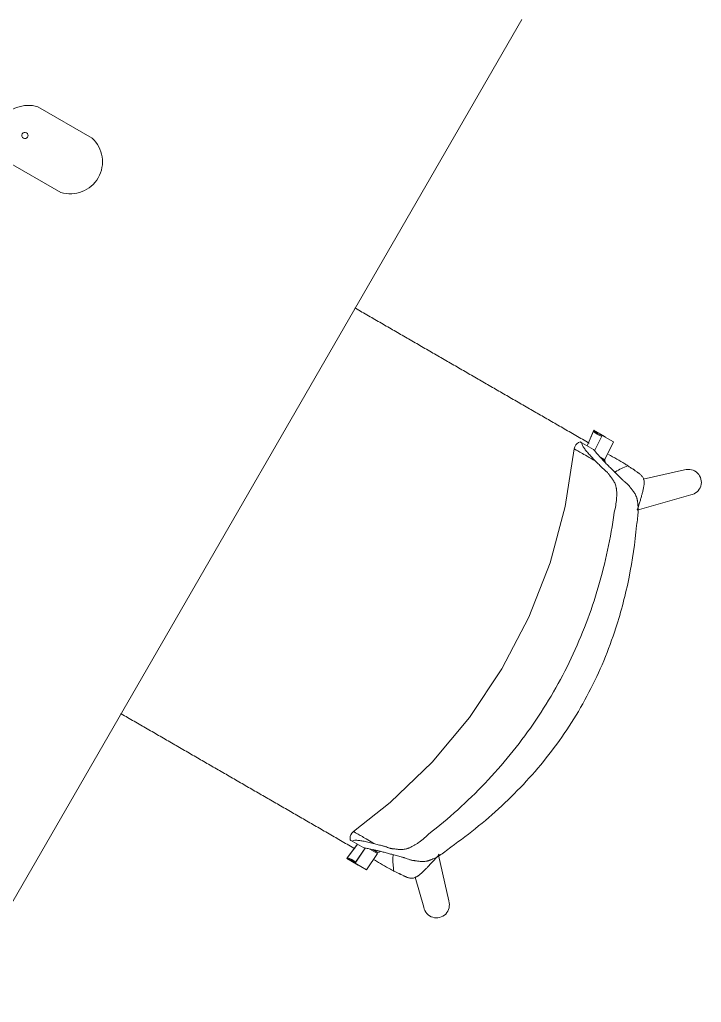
# Model space of a CAD drawing. Header units: millimetres. Extents: x 155927 to 326028, y -36033 to 97293.
# Drawn here: x 177571 to 178262, y 19886 to 20882 of the extents above; entities that cross this region are included whole.
import ezdxf

# ---------------------------------------------------------------- set-up
doc = ezdxf.new("R2010")
doc.units = ezdxf.units.MM
doc.header["$MEASUREMENT"] = 0
doc.layers.add('A-GENM', color=8, linetype='CONTINUOUS', lineweight=9)
doc.layers.add('I-FURN', color=8, linetype='CONTINUOUS', lineweight=9)

msp = doc.modelspace()

# ---------------------------------------------------------------- linework, layer by layer
at = {"layer": 'A-GENM'}
for p, q in [((177644.9, 20761.95), (177589.91, 20793.7)), ((177558.16, 20738.71), (177613.15, 20706.96))]:
    msp.add_line(p, q, dxfattribs=at)
for centre, radius, start, end in [((177580.22, 20762.63), 32.54, 72.68038, 227.31962), ((177576.76, 20764.63), 3.16, 60, 240), ((177576.76, 20764.63), 3.16, 240, 60), ((177622.84, 20738.02), 32.54, 252.68038, 47.31962)]:
    msp.add_arc(centre, radius, start, end, dxfattribs=at)
at = {"layer": 'I-FURN'}
for p, q in [((177505.36, 19886.09), (178080.34, 20882.03)), ((178153.04, 20465.04), (178146.61, 20450.01)), ((178153.49, 20465.88), (178146.69, 20449.97)), ((178165.03, 20459.21), (178153.49, 20465.88)), ((178154.09, 20445.11), (178161.74, 20460.73)), ((178161.74, 20460.73), (178173.29, 20454.07)), ((178133.58, 20447.01), (178124.43, 20388.63)), ((178134.14, 20449.09), (178133.58, 20447.01)), ((178135.27, 20451.07), (178134.14, 20449.09)), ((178136.28, 20452.19), (178135.27, 20451.07)), ((178137.78, 20453.33), (178136.28, 20452.19)), ((178139.5, 20454.12), (178137.78, 20453.33)), ((178141.29, 20453.09), (178153.09, 20446.27)), ((178173.29, 20454.07), (178164.52, 20436.15)), ((178164.52, 20436.15), (178159.4, 20439.1)), ((178164.06, 20435.31), (178161.45, 20436.82)), ((178245.18, 20425.61), (178203.37, 20416.28)), ((178197.11, 20384.8), (178251.6, 20400.29)), ((178124.43, 20388.63), (178109.02, 20331.56)), ((178109.02, 20331.56), (178087.53, 20276.48)), ((178087.53, 20276.48), (178060.21, 20224.04)), ((178060.21, 20224.04), (178027.39, 20174.86)), ((178027.39, 20174.86), (177989.44, 20129.51)), ((177989.44, 20129.51), (177946.81, 20088.53)), ((177946.81, 20088.53), (177909.69, 20059.24)), ((177908.18, 20057.71), (177909.69, 20059.24)), ((177906.33, 20052.44), (177906.56, 20054.31)), ((177906.5, 20050.56), (177906.33, 20052.44)), ((177906.56, 20054.31), (177907.03, 20055.75)), ((177907.03, 20055.75), (177908.18, 20057.71)), ((177908.29, 20049.52), (177920.1, 20042.71)), ((177913.81, 20046.34), (177902.86, 20031.73)), ((177913.69, 20046.41), (177903.31, 20032.56)), ((177911.44, 20027.15), (177921.7, 20042.41)), ((177911.89, 20027.99), (177921.6, 20042.43)), ((177926.47, 20041.46), (177934.12, 20037.04)), ((177929.46, 20040.83), (177934.57, 20037.88)), ((177902.86, 20031.73), (177914.41, 20025.06)), ((177934.12, 20037.04), (177922.99, 20020.48)), ((178006.31, 19988.83), (177995.95, 20035.35)), ((177922.99, 20020.48), (177911.44, 20027.15)), ((177972.32, 20012.97), (177980.99, 19982.42))]:
    msp.add_line(p, q, dxfattribs=at)
for centre, start, end in [((178249.23, 20413.16), 280.41756, 108.03379), ((177993.86, 19984.78), 190.39413, 18.01036)]:
    msp.add_arc(centre, 13.09, start, end, dxfattribs=at)
for centre, start_param, end_param in [((178165.95, 20476.63), 5.960696, 6.540192), ((178166.4, 20477.46), 5.960696, 6.540192), ((177899.29, 20014.74), 2.884586, 3.464082), ((177899.74, 20015.58), 2.884586, 3.464082), ((177910.83, 20008.08), 3.380441, 3.464082)]:
    msp.add_ellipse(centre, major_axis=(-8.7, -15.06), ratio=0.978487, start_param=start_param, end_param=end_param, dxfattribs=at)
for points, knots in [([(177911.28, 20589.79), (177911.46, 20589.68), (177913.8, 20588.33), (177918.32, 20585.72), (177924.91, 20581.92), (177931.52, 20578.1), (177940.24, 20573.07), (177951.05, 20566.82), (177961.83, 20560.6), (177970.53, 20555.58), (177977.14, 20551.76), (177983.75, 20547.94), (177992.48, 20542.9), (178003.32, 20536.65), (178016.28, 20529.17), (178029.41, 20521.58), (178042.52, 20514.01), (178055.41, 20506.57), (178066.19, 20500.35), (178074.88, 20495.33), (178081.49, 20491.52), (178088.05, 20487.73), (178096.63, 20482.78), (178107.22, 20476.66), (178117.93, 20470.48), (178126.68, 20465.42), (178133.38, 20461.56), (178140.14, 20457.66), (178145.2, 20454.74), (178148.03, 20453.1), (178148.64, 20452.75)], [-0.7515277, -0.7515277, -0.7515277, -0.7515277, -0.75, -0.7321429, -0.7142857, -0.6964286, -0.6785714, -0.6428571, -0.6071429, -0.5892857, -0.5714286, -0.5535714, -0.5357143, -0.5, -0.4642857, -0.4285714, -0.3928571, -0.3571429, -0.3214286, -0.3035714, -0.2857143, -0.2678571, -0.25, -0.2142857, -0.1785714, -0.1607143, -0.1428571, -0.125, -0.1071429, -0.1022726, -0.1022726, -0.1022726, -0.1022726]), ([(178133.58, 20447.01), (178133.58, 20447.01), (178133.7, 20446.94), (178134.15, 20446.68), (178134.93, 20446.23), (178136.66, 20445.24), (178140.04, 20443.28), (178146.28, 20439.68), (178151.93, 20436.42), (178155.18, 20434.54)], [0.3374293, 0.3374293, 0.3374293, 0.3374293, 0.3888889, 0.4444444, 0.5138889, 0.5833333, 0.7222222, 0.8611111, 1, 1, 1, 1]), ([(178158.06, 20440.59), (178159.35, 20439.06), (178161.62, 20436.53), (178165.25, 20432.76), (178168.23, 20429.75), (178171.33, 20426.64), (178174.62, 20423.37), (178177.58, 20420.41), (178180.05, 20417.98), (178181.62, 20416.41), (178182.91, 20415.21), (178184.21, 20414.1), (178185.54, 20413.02), (178186.88, 20411.84), (178187.88, 20410.87), (178188.71, 20409.97), (178189.28, 20409.27), (178189.61, 20408.85), (178189.86, 20408.53), (178190.1, 20408.19), (178190.44, 20407.76), (178191.04, 20406.99), (178191.94, 20405.87), (178193.04, 20404.47), (178194.12, 20402.96), (178195.15, 20401.31), (178196.07, 20399.47), (178196.73, 20397.75), (178197.11, 20396.44), (178197.29, 20395.65), (178197.42, 20395.05), (178197.54, 20394.42), (178197.68, 20393.58), (178197.9, 20392.06), (178198.13, 20389.77), (178198.26, 20386.83), (178198.24, 20382.68), (178197.83, 20377.02), (178197.07, 20372), (178196.57, 20369.37)], [0, 0, 0, 0, 0.142857, 0.214286, 0.285714, 0.357143, 0.428571, 0.5, 0.535714, 0.571429, 0.589286, 0.607143, 0.642857, 0.660714, 0.678571, 0.696429, 0.705357, 0.709821, 0.714286, 0.71875, 0.723214, 0.732143, 0.75, 0.767857, 0.785714, 0.803571, 0.821429, 0.839286, 0.848214, 0.852679, 0.857143, 0.861607, 0.866071, 0.875, 0.892857, 0.910714, 0.928571, 0.964286, 1, 1, 1, 1]), ([(178173.99, 20382.41), (178174.62, 20384.91), (178175.65, 20389.69), (178176.35, 20395.12), (178176.58, 20399.13), (178176.59, 20401.98), (178176.46, 20404.2), (178176.31, 20405.69), (178176.21, 20406.52), (178176.12, 20407.13), (178176.02, 20407.72), (178175.86, 20408.5), (178175.53, 20409.81), (178174.93, 20411.54), (178174.04, 20413.41), (178173.04, 20415.12), (178171.99, 20416.67), (178170.94, 20418.11), (178170.09, 20419.23), (178169.53, 20419.99), (178169.22, 20420.42), (178169, 20420.74), (178168.78, 20421.05), (178168.49, 20421.45), (178167.98, 20422.11), (178167.26, 20422.93), (178166.41, 20423.78), (178165.28, 20424.8), (178164.14, 20425.71), (178162.99, 20426.69), (178162.11, 20427.52), (178161.24, 20428.4), (178160.07, 20429.57), (178158.03, 20431.61), (178156.32, 20433.37), (178155.18, 20434.54)], [0, 0, 0, 0, 0.0625, 0.125, 0.15625, 0.1875, 0.21875, 0.234375, 0.242188, 0.25, 0.257812, 0.265625, 0.28125, 0.3125, 0.34375, 0.375, 0.40625, 0.4375, 0.46875, 0.484375, 0.492188, 0.5, 0.507812, 0.515625, 0.53125, 0.5625, 0.59375, 0.625, 0.6875, 0.71875, 0.75, 0.78125, 0.8125, 0.875, 1, 1, 1, 1]), ([(178164.75, 20433.37), (178164.72, 20433.85), (178164.65, 20434.83), (178164.53, 20435.71), (178164.47, 20436.15)], [-0.5281276, -0.5281276, -0.5281276, -0.5281276, -0.3333333, -0.1258677, -0.1258677, -0.1258677, -0.1258677]), ([(178187.88, 20429.85), (178185.56, 20429.03), (178181.19, 20427.15), (178176.85, 20424.74), (178174.66, 20423.29), (178174.33, 20423.07)], [0, 0, 0, 0, 0.02777778, 0.05555556, 0.06066679, 0.06066679, 0.06066679, 0.06066679]), ([(178187.88, 20429.85), (178188.78, 20429.27), (178190.17, 20428.35), (178191.8, 20427.28), (178192.72, 20426.67), (178193.4, 20426.21), (178194.07, 20425.76), (178194.9, 20425.19), (178195.91, 20424.5), (178196.92, 20423.79), (178197.64, 20423.26), (178198.06, 20422.95), (178198.38, 20422.72), (178198.69, 20422.48), (178199.1, 20422.16), (178199.8, 20421.61), (178200.73, 20420.82), (178201.73, 20419.86), (178202.58, 20418.87), (178203.32, 20417.72), (178203.89, 20416.35), (178204.2, 20415.06), (178204.33, 20413.97), (178204.36, 20413.17), (178204.36, 20412.37), (178204.31, 20411.27), (178204.15, 20409.84), (178203.87, 20408.06), (178203.5, 20406.22), (178203.09, 20404.45), (178202.69, 20402.85), (178202.28, 20401.29), (178201.82, 20399.62), (178201.3, 20397.8), (178200.59, 20395.36), (178199.26, 20391.02), (178198.09, 20387.36), (178197.35, 20385.09)], [0, 0, 0, 0, 0.0625, 0.09375, 0.109375, 0.125, 0.140625, 0.15625, 0.1875, 0.21875, 0.234375, 0.242188, 0.25, 0.257812, 0.265625, 0.28125, 0.3125, 0.34375, 0.375, 0.40625, 0.4375, 0.46875, 0.484375, 0.5, 0.515625, 0.53125, 0.5625, 0.59375, 0.625, 0.65625, 0.6875, 0.71875, 0.75, 0.78125, 0.8125, 0.875, 1, 1, 1, 1]), ([(177985.85, 20056.54), (177996.03, 20064.45), (178015.75, 20080.97), (178052.71, 20116.88), (178093.53, 20166.88), (178132.27, 20233.98), (178155.16, 20294.33), (178167.78, 20344.3), (178172.23, 20369.63), (178173.99, 20382.41)], [-1, -1, -1, -1, -0.9, -0.8, -0.6, -0.4, -0.2, -0.1, 0, 0, 0, 0]), ([(178196.57, 20369.37), (178195.01, 20351.72), (178189.99, 20316.69), (178175.19, 20259.5), (178150.29, 20199.37), (178112.08, 20139.49), (178072.36, 20095.68), (178036.89, 20064.52), (178018.1, 20050.29), (178008.43, 20043.5)], [-1, -1, -1, -1, -0.863636, -0.727273, -0.545455, -0.363636, -0.181818, -0.090909, 0, 0, 0, 0]), ([(177911.24, 20041.72), (177910.85, 20041.94), (177906.06, 20044.71), (177896.71, 20050.11), (177883.36, 20057.82), (177870.31, 20065.35), (177859.49, 20071.59), (177850.78, 20076.63), (177844.14, 20080.46), (177837.49, 20084.3), (177828.75, 20089.35), (177817.94, 20095.59), (177807.18, 20101.8), (177798.52, 20106.8), (177791.96, 20110.59), (177785.4, 20114.37), (177776.78, 20119.35), (177766.09, 20125.52), (177755.38, 20131.7), (177746.7, 20136.71), (177740.1, 20140.53), (177733.47, 20144.35), (177724.73, 20149.4), (177713.84, 20155.69), (177700.75, 20163.25), (177687.45, 20170.92), (177678.53, 20176.07), (177674.06, 20178.65), (177673.93, 20178.73)], [-0.896036, -0.896036, -0.896036, -0.896036, -0.8928571, -0.8571429, -0.8214286, -0.7857143, -0.75, -0.7321429, -0.7142857, -0.6964286, -0.6785714, -0.6428571, -0.6071429, -0.5892857, -0.5714286, -0.5535714, -0.5357143, -0.5, -0.4642857, -0.4464286, -0.4285714, -0.4107143, -0.3928571, -0.3571429, -0.3214286, -0.2857143, -0.25, -0.2489174, -0.2489174, -0.2489174, -0.2489174]), ([(177931.3, 20046.76), (177928.7, 20048.26), (177924.05, 20050.95), (177918.52, 20054.14), (177914.4, 20056.52), (177912.11, 20057.84), (177910.87, 20058.56), (177910.23, 20058.93), (177909.81, 20059.17), (177909.69, 20059.24), (177909.69, 20059.24)], [0, 0, 0, 0, 0.1111111, 0.2222222, 0.3333333, 0.4444444, 0.5, 0.5555556, 0.6111111, 0.6625707, 0.6625707, 0.6625707, 0.6625707]), ([(177931.3, 20046.76), (177932.88, 20046.37), (177935.26, 20045.76), (177938.05, 20045.02), (177939.64, 20044.59), (177940.85, 20044.27), (177942, 20043.93), (177943.42, 20043.42), (177944.78, 20042.89), (177946.23, 20042.42), (177947.4, 20042.11), (177948.47, 20041.9), (177949.29, 20041.78), (177949.78, 20041.73), (177950.16, 20041.7), (177950.55, 20041.67), (177951.07, 20041.61), (177952.01, 20041.51), (177953.41, 20041.34), (177955.18, 20041.14), (177957.05, 20041.01), (177959.02, 20041), (177961.09, 20041.17), (177962.89, 20041.51), (177964.19, 20041.88), (177964.94, 20042.13), (177965.51, 20042.34), (177966.08, 20042.57), (177966.85, 20042.89), (177968.21, 20043.5), (177970.2, 20044.51), (177972.66, 20045.94), (177976.02, 20048.14), (177980.37, 20051.47), (177984, 20054.74), (177985.85, 20056.54)], [0, 0, 0, 0, 0.125, 0.1875, 0.21875, 0.25, 0.28125, 0.3125, 0.375, 0.40625, 0.4375, 0.46875, 0.484375, 0.492188, 0.5, 0.507812, 0.515625, 0.53125, 0.5625, 0.59375, 0.625, 0.65625, 0.6875, 0.71875, 0.734375, 0.742188, 0.75, 0.757812, 0.765625, 0.78125, 0.8125, 0.84375, 0.875, 0.9375, 1, 1, 1, 1]), ([(178008.43, 20043.5), (178006.4, 20041.76), (178002.44, 20038.59), (177997.74, 20035.41), (177994.15, 20033.31), (177991.55, 20031.96), (177989.45, 20031.01), (177988.02, 20030.44), (177987.22, 20030.14), (177986.62, 20029.93), (177986.03, 20029.74), (177985.26, 20029.51), (177983.93, 20029.18), (177982.12, 20028.88), (177980.06, 20028.77), (177978.11, 20028.83), (177976.27, 20029.01), (177974.5, 20029.26), (177973.09, 20029.48), (177972.12, 20029.62), (177971.57, 20029.69), (177971.16, 20029.74), (177970.76, 20029.79), (177970.23, 20029.87), (177969.34, 20030.02), (177968.15, 20030.28), (177966.81, 20030.67), (177965.12, 20031.23), (177963.52, 20031.84), (177961.9, 20032.42), (177960.64, 20032.8), (177959.35, 20033.16), (177957.66, 20033.63), (177954.73, 20034.43), (177950.69, 20035.52), (177946.21, 20036.73), (177941.97, 20037.86), (177937.87, 20038.93), (177934.06, 20039.87), (177930.58, 20040.65), (177928.48, 20041.07), (177927.5, 20041.24)], [0, 0, 0, 0, 0.035714, 0.071429, 0.089286, 0.107143, 0.125, 0.133929, 0.138393, 0.142857, 0.147321, 0.151786, 0.160714, 0.178571, 0.196429, 0.214286, 0.232143, 0.25, 0.267857, 0.276786, 0.28125, 0.285714, 0.290179, 0.294643, 0.303571, 0.321429, 0.339286, 0.357143, 0.392857, 0.410714, 0.428571, 0.446429, 0.464286, 0.5, 0.571429, 0.642857, 0.714286, 0.785714, 0.857143, 0.928571, 1, 1, 1, 1]), ([(177934.5, 20037.88), (177934.92, 20038.05), (177935.77, 20038.42), (177936.66, 20038.84), (177937.09, 20039.05)], [-0.8810546, -0.8810546, -0.8810546, -0.8810546, -0.6666667, -0.4718724, -0.4718724, -0.4718724, -0.4718724]), ([(177949.98, 20035.76), (177949.9, 20034.87), (177949.67, 20031.77), (177949.75, 20026.28), (177950.31, 20021.57), (177950.75, 20019.14)], [0.93303317, 0.93303317, 0.93303317, 0.93303317, 0.94444444, 0.97222222, 1, 1, 1, 1]), ([(177994.26, 20033.32), (177992.66, 20031.55), (177990.08, 20028.7), (177986.98, 20025.38), (177985.23, 20023.54), (177983.91, 20022.18), (177982.69, 20020.95), (177981.55, 20019.82), (177980.36, 20018.67), (177979.03, 20017.44), (177977.62, 20016.19), (177976.22, 20015.06), (177975.06, 20014.21), (177974.13, 20013.61), (177973.45, 20013.21), (177972.73, 20012.84), (177971.73, 20012.4), (177970.46, 20012.03), (177968.98, 20011.84), (177967.61, 20011.9), (177966.34, 20012.14), (177965, 20012.53), (177963.85, 20012.94), (177963.03, 20013.27), (177962.55, 20013.46), (177962.19, 20013.62), (177961.82, 20013.77), (177961.35, 20013.98), (177960.53, 20014.35), (177959.41, 20014.86), (177958.3, 20015.39), (177957.39, 20015.83), (177956.67, 20016.18), (177955.93, 20016.54), (177954.94, 20017.03), (177953.2, 20017.9), (177951.72, 20018.65), (177950.75, 20019.14)], [0, 0, 0, 0, 0.125, 0.1875, 0.21875, 0.25, 0.28125, 0.3125, 0.34375, 0.375, 0.40625, 0.4375, 0.46875, 0.484375, 0.5, 0.515625, 0.53125, 0.5625, 0.59375, 0.625, 0.65625, 0.6875, 0.71875, 0.734375, 0.742188, 0.75, 0.757812, 0.765625, 0.78125, 0.8125, 0.84375, 0.859375, 0.875, 0.890625, 0.90625, 0.9375, 1, 1, 1, 1])]:
    msp.add_open_spline(points, degree=3, knots=knots, dxfattribs=at)
for points in [[(178141.29, 20453.09), (178140.8, 20453.36), (178140.1, 20453.77), (178139.52, 20454.11), (178139.43, 20454.16), (178139.84, 20453.92), (178140.17, 20453.73)], [(178155.18, 20434.54), (178153.7, 20436.02), (178150.93, 20438.87), (178147.47, 20442.78), (178144.58, 20446.21), (178142.5, 20449.11), (178141.4, 20451.47), (178141.24, 20452.62), (178141.29, 20453.09)], [(178153.09, 20446.27), (178153.84, 20445.39), (178155.39, 20443.56), (178157.13, 20441.6), (178158.06, 20440.59)], [(178168.22, 20441.44), (178173.86, 20438.19), (178179.33, 20435.03), (178184.65, 20431.96)], [(178184.65, 20431.96), (178185.19, 20431.61), (178186.27, 20430.91), (178187.34, 20430.2), (178187.88, 20429.85)], [(177907.16, 20050.18), (177906.84, 20050.36), (177906.43, 20050.6), (177906.52, 20050.54), (177907.1, 20050.21), (177907.81, 20049.8), (177908.29, 20049.52)], [(177908.29, 20049.52), (177908.67, 20049.8), (177909.74, 20050.23), (177912.34, 20050.46), (177915.9, 20050.11), (177920.3, 20049.33), (177925.42, 20048.28), (177929.28, 20047.31), (177931.3, 20046.76)], [(177927.5, 20041.24), (177926.16, 20041.55), (177923.59, 20042.07), (177921.23, 20042.5), (177920.1, 20042.71)], [(177947.32, 20020.89), (177942.03, 20023.94), (177936.57, 20027.09), (177930.94, 20030.35)], [(177994.26, 20033.32), (177995.07, 20034.26), (177995.88, 20035.2), (177996.69, 20036.15)], [(177996.65, 20036.1), (177995.85, 20035.17), (177995.06, 20034.25), (177994.26, 20033.32)], [(177950.75, 20019.14), (177950.18, 20019.43), (177949.04, 20020.01), (177947.89, 20020.6), (177947.32, 20020.89)]]:
    msp.add_open_spline(points, degree=3, dxfattribs=at)

doc.saveas('drawing.dxf')
